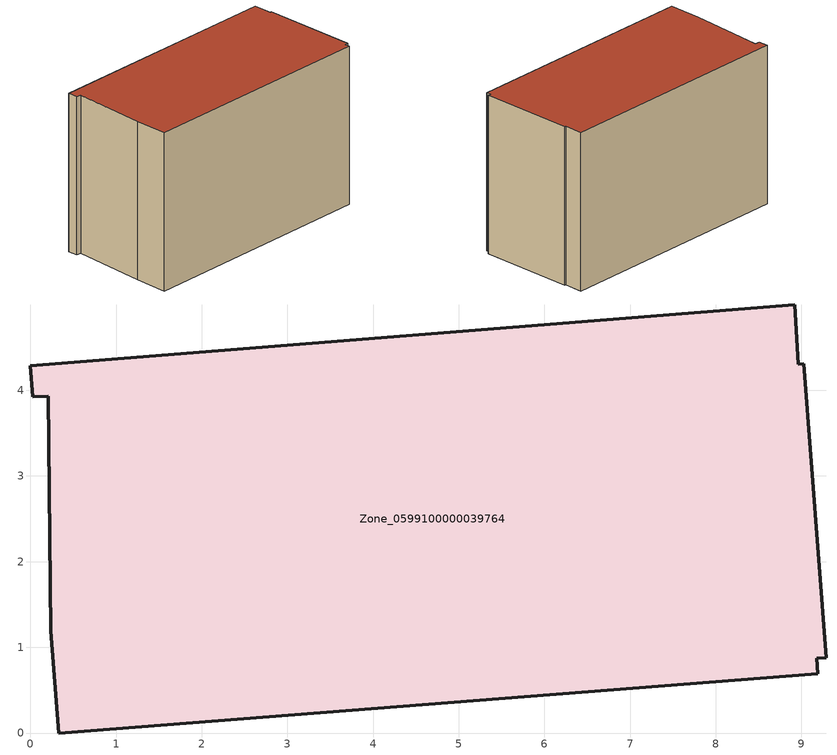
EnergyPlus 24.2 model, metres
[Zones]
Zone_0599100000039764
 floor ground (C_G): 9.19,0.69 0.33,0 0.24,1.2 0.21,3.93 0.03,3.92 0,4.29 8.92,5 8.96,4.3 9.02,4.31 9.29,0.88 9.18,0.87 z0
 wall outside (C_F): 8.92,5 0,4.29 0.03,3.92 0.21,3.93 0.24,1.2 0.33,0 9.19,0.69 9.18,0.87 9.29,0.88 9.02,4.31 8.96,4.3 8.92,5 z0:5.79
 roof outside (C_R): 0.33,0 9.19,0.69 9.18,0.87 9.29,0.88 9.02,4.31 8.96,4.3 8.92,5 0,4.29 0.03,3.92 0.21,3.93 0.24,1.2 z5.79
[BUILDING]
Pand.0599100000039764: North Axis=0; Terrain=City; Loads Convergence Tolerance Value=0.04; Temperature Convergence Tolerance Value=0.4; Solar Distribution=FullExterior; Maximum Number of Warmup Days=25; Minimum Number of Warmup Days=1
[Site:Location]
Rotterdam.The.Hague.AP_ZH_NLD Design_Conditions: Latitude=51.96; Longitude=4.45; Time Zone=1; Elevation=-4.5
[SITE:GROUNDTEMPERATURE:BUILDINGSURFACE]
18, 18, 18, 18, 18, 18, 18, 18, 18, 18, 18, 18
[MATERIAL] Thermal Absorptance=0.9; Solar Absorptance=0.7; Visible Absorptance=0.7
Name | Roughness | Thickness | Conductivity | Density | Specific Heat
G.TC.1946-1964 | MediumSmooth | 0.15 | 1 | 540 | 1210
F.TC.1946-1964 | Rough | 0.3 | 0.857143 | 1920 | 840
R.TC.1946-1964 | MediumRough | 0.2 | 0.235294 | 1500 | 1000
[CONSTRUCTION]
C_G: G.TC.1946-1964
C_F: F.TC.1946-1964
C_R: R.TC.1946-1964
[ZONE]
Zone_0599100000039764: Type=1; Multiplier=1; Ceiling Height=Autocalculate; Volume=Autocalculate; Floor Area=autocalculate; Part of Total Floor Area=Yes
[ZONEINFILTRATION:DESIGNFLOWRATE]
Infil_Zone_0599100000039764: Zone or ZoneList or Space or SpaceList=Zone_0599100000039764; Schedule=AlwaysOn; Design Flow Rate Calculation Method=Flow/Area; Flow Rate per Floor Area=0.003; Constant Term Coefficient=1; Temperature Term Coefficient=0; Velocity Term Coefficient=0; Velocity Squared Term Coefficient=0
[HVACTEMPLATE:ZONE:IDEALLOADSAIRSYSTEM]
Zone_0599100000039764: Maximum Heating Supply Air Temperature=50; Minimum Cooling Supply Air Temperature=13; Maximum Heating Supply Air Humidity Ratio=0.0156; Minimum Cooling Supply Air Humidity Ratio=0.0077; Heating Limit=NoLimit; Cooling Limit=NoLimit; Dehumidification Control Type=ConstantSensibleHeatRatio; Cooling Sensible Heat Ratio=0.7; Dehumidification Setpoint=60; Humidification Control Type=None; Humidification Setpoint=30; Outdoor Air Method=None; Outdoor Air Flow Rate per Person=0.00944; Outdoor Air Flow Rate per Zone Floor Area=0; Outdoor Air Flow Rate per Zone=0; Demand Controlled Ventilation Type=None; Outdoor Air Economizer Type=NoEconomizer; Heat Recovery Type=None; Sensible Heat Recovery Effectiveness=0.7; Latent Heat Recovery Effectiveness=0.65
[ZONECONTROL:THERMOSTAT]
ThermostatControl_Zone_0599100000039764: Zone or ZoneList=Zone_0599100000039764; Control Type Schedule=DualSetpointControlType; Control 1=Thermostat_Zone_0599100000039764; Temperature Difference Between Cutout And Setpoint=0
[THERMOSTATSETPOINT:DUALSETPOINT]
Thermostat_Zone_0599100000039764: Heating Setpoint Temperature Schedule=HeatingSetpoint_Zone_0599100000039764; Cooling Setpoint Temperature Schedule=CoolingSetpoint_Zone_0599100000039764
[SCHEDULE:COMPACT]
HeatingSetpoint_Zone_0599100000039764: Through: 12/31, For: AllDays, Until: 24:00, 21
CoolingSetpoint_Zone_0599100000039764: Through: 12/31, For: AllDays, Until: 24:00, 24
DualSetpointControlType: Through: 12/31, For: AllDays, Until: 24:00, 4
AlwaysOn: Through: 12/31, For: AllDays, Until: 24:00, 1
